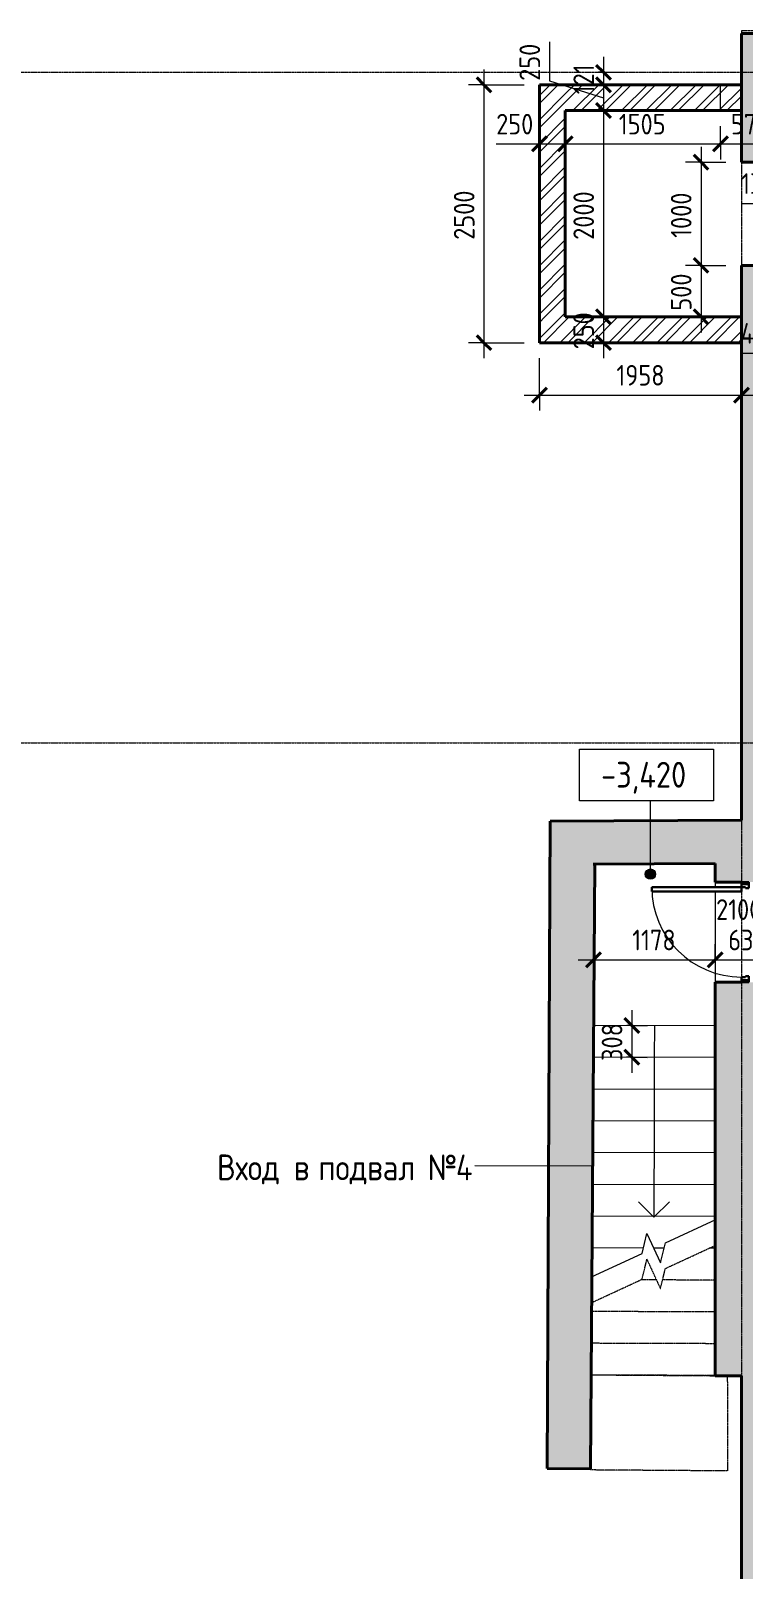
# Model space of a CAD drawing. Header units: millimetres. Extents: x -11886 to 147109, y 276 to 46084.
# Drawn here: x 39143 to 46050, y 28847 to 43759 of the extents above; entities that cross this region are included whole.
import ezdxf

# ---------------------------------------------------------------- set-up
doc = ezdxf.new("R2010")
doc.units = ezdxf.units.MM
doc.linetypes.add('ADSK_Линия сетки', pattern=[25, 20, -2.5, 0, -2.5])
doc.linetypes.add('ADSK_Сверху', pattern=[4.5, 3, -1.5])
for name, color, linetype, lineweight in [('Аннотация', 7, 'Continuous', 20), ('Двери', 7, 'Continuous', 18), ('Лестницы', 7, 'Continuous', 18), ('Марки', 7, 'Continuous', 20), ('Марки дверей', 7, 'Continuous', 20), ('Оси', 7, 'Continuous', 9), ('Отметки', 7, 'Continuous', 9), ('Перекрытие', 7, 'Continuous', 18), ('Размеры', 7, 'Continuous', 9), ('Размеры-100', 7, 'Continuous', 9), ('Стены наружные', 7, 'Continuous', 18), ('Стрелки вверх', 7, 'Continuous', 18)]:
    doc.layers.add(name, color=color, linetype=linetype, lineweight=lineweight)
doc.layers.add('Линии', color=7, linetype='Continuous', lineweight=9, true_color=0x00a600)
doc.styles.add('GOST Common_1', font='GOST_Common.ttf', dxfattribs={"width": 0.9, "height": 250})
doc.styles.add('GOST Common_2', font='GOST_Common.ttf', dxfattribs={"width": 0.9, "height": 200})
doc.dimstyles.new('ADSK_Основной_2_мм_Округление_до_1_мм', dxfattribs={"dimscale": 304.8, "dimtxt": 201.142999, "dimasz": 0.463911, "dimexe": 0.492126, "dimexo": 0.492126, "dimgap": 0.098425, "dimtad": 1, "dimdec": 0, "dimdsep": 46, "dimtxsty": 'GOST Common_2', "dimblk1": 'OBLIQUE', "dimblk2": 'OBLIQUE', "dimsah": 1, "dimcen": 0.09, "dimdle": 0.492126, "dimazin": 2, "dimtfac": 1, "dimtdec": 4, "dimtix": 1, "dimtmove": 0, "dimatfit": 3, "dimfxl": 1, "dimtvp": 1, "dimtolj": 1, "dimtzin": 0, "dimlwd": 20, "dimlwe": 20, "dimarcsym": 2})
doc.dimstyles.new('ADSK_Основной_2_мм_Округление_до_1_мм_1', dxfattribs={"dimscale": 304.8, "dimtxt": 201.142999, "dimasz": 0.463911, "dimexe": 0.492126, "dimexo": 0.492126, "dimgap": 0.098425, "dimtad": 1, "dimdec": 0, "dimdsep": 46, "dimtxsty": 'GOST Common_2', "dimblk1": 'OBLIQUE', "dimblk2": 'OBLIQUE', "dimsah": 1, "dimcen": 0.09, "dimdle": 0.492126, "dimazin": 2, "dimtfac": 1, "dimtdec": 4, "dimtix": 1, "dimtmove": 1, "dimatfit": 3, "dimfxl": 1, "dimtvp": 1, "dimtolj": 1, "dimtzin": 0, "dimlwd": 20, "dimlwe": 20, "dimarcsym": 2})
pattern_1 = [(45, (0, 0), (-117.8655, 117.8655), []), (45, (78.58, 0), (-117.8655, 117.8655), [])]

# ---------------------------------------------------------------- blocks, each defined once
blk = doc.blocks.new('AC_Дверь_Однопольная - ДН-10л 970х2100h-2500086-00 План подвала кладочный')
at = {"layer": 'Двери', "lineweight": 30}
for p, q in [((435, 1125), (395, 1125)), ((395, 1125), (395, 255)), ((435, 255), (435, 1125)), ((-465, 255), (-485, 255)), ((-485, 255), (-485, 185)), ((-485, 185), (-465, 185)), ((-435, 255), (-465, 255)), ((-465, 255), (-465, 185)), ((-465, 185), (-465, 255)), ((-465, 185), (-425, 185)), ((-435, 215), (-435, 255)), ((-425, 215), (-435, 215)), ((-425, 185), (-425, 215)), ((395, 255), (435, 255)), ((435, 215), (425, 215)), ((425, 215), (425, 185)), ((425, 185), (465, 185)), ((465, 255), (435, 255)), ((435, 255), (435, 215)), ((465, 185), (465, 255)), ((485, 255), (465, 255)), ((465, 255), (465, 185)), ((465, 185), (485, 185)), ((485, 185), (485, 255))]:
    blk.add_line(p, q, dxfattribs=at)
at = {"layer": 'Двери'}
blk.add_arc((435, 255), 870, 90, 180, dxfattribs=at)
blk = doc.blocks.new('DIMBLOCK157-00 План подвала кладочный')
at = {"layer": 'Размеры-100', "lineweight": 20}
for p, q in [((44600, 34755), (44600, 34905)), ((45778, 34755), (45778, 34905)), ((44450, 34755), (45778, 34755)), ((44600, 34755), (44600, 34268)), ((45778, 34755), (45778, 34694))]:
    blk.add_line(p, q, dxfattribs=at)
at = {"layer": 'Размеры-100', "lineweight": 40}
for p, q in [((44600, 34755), (44529, 34684)), ((44600, 34755), (44671, 34826)), ((45778, 34755), (45708, 34684)), ((45778, 34755), (45849, 34826))]:
    blk.add_line(p, q, dxfattribs=at)
at = {"layer": 'Размеры-100', "color": 0, "lineweight": 20, "insert": (44974, 35046), "char_height": 200, "width": 515.47, "attachment_point": 1, "line_spacing_factor": 1.022761, "style": 'GOST Common_2'}
blk.add_mtext('1178', dxfattribs=at)
blk = doc.blocks.new('_Oblique')
at = {"color": 0, "linetype": 'ByBlock', "lineweight": -2}
blk.add_line((-0.5, -0.5), (0.5, 0.5), dxfattribs=at)
blk = doc.blocks.new('DIMBLOCK158-00 План подвала кладочный')
at = {"layer": 'Размеры-100', "lineweight": 20}
for p, q in [((45778, 34755), (45778, 34905)), ((46410, 34755), (46410, 34905)), ((45778, 34755), (46560, 34755)), ((45778, 34755), (45778, 34694)), ((46410, 34755), (46410, 34705))]:
    blk.add_line(p, q, dxfattribs=at)
at = {"layer": 'Размеры-100', "lineweight": 40}
for p, q in [((45778, 34755), (45708, 34684)), ((45778, 34755), (45849, 34826)), ((46410, 34755), (46339, 34684)), ((46410, 34755), (46481, 34826))]:
    blk.add_line(p, q, dxfattribs=at)
at = {"layer": 'Размеры-100', "color": 0, "lineweight": 20, "insert": (45905, 35046), "char_height": 200, "width": 454.11, "attachment_point": 1, "line_spacing_factor": 1.022761, "style": 'GOST Common_2'}
blk.add_mtext('632', dxfattribs=at)
blk = doc.blocks.new('DIMBLOCK159-00 План подвала кладочный')
at = {"layer": 'Размеры-100', "lineweight": 40}
for p, q in [((44971, 34117), (44900, 34188)), ((44971, 34117), (45041, 34046)), ((44970, 33809), (44899, 33880)), ((44970, 33809), (45040, 33738))]:
    blk.add_line(p, q, dxfattribs=at)
at = {"layer": 'Размеры-100', "lineweight": 20}
for p, q in [((44971, 34267), (44969, 33659)), ((44971, 34117), (44921, 34117)), ((44971, 34117), (45121, 34116)), ((44970, 33809), (44920, 33809)), ((44970, 33809), (45120, 33808))]:
    blk.add_line(p, q, dxfattribs=at)
at = {"layer": 'Размеры-100', "color": 0, "lineweight": 20, "insert": (44678, 33774), "char_height": 200, "width": 454.11, "attachment_point": 1, "rotation": 89.8188, "line_spacing_factor": 1.022761, "style": 'GOST Common_2'}
blk.add_mtext('308', dxfattribs=at)
blk = doc.blocks.new('DIMBLOCK160-00 План подвала кладочный')
at = {"layer": 'Размеры-100', "lineweight": 40}
for p, q in [((43536, 43235), (43466, 43306)), ((43536, 43235), (43607, 43165)), ((43536, 40735), (43466, 40806)), ((43536, 40735), (43607, 40665))]:
    blk.add_line(p, q, dxfattribs=at)
at = {"layer": 'Размеры-100', "lineweight": 20}
for p, q in [((43536, 43385), (43536, 40585)), ((43536, 43235), (43386, 43235)), ((43536, 43235), (43925, 43235)), ((43536, 40735), (43386, 40735)), ((43536, 40735), (43925, 40735))]:
    blk.add_line(p, q, dxfattribs=at)
at = {"layer": 'Размеры-100', "color": 0, "lineweight": 20, "insert": (43245, 41733), "char_height": 200, "width": 605.47, "attachment_point": 1, "rotation": 90, "line_spacing_factor": 1.022761, "style": 'GOST Common_2'}
blk.add_mtext('2500', dxfattribs=at)
blk = doc.blocks.new('DIMBLOCK161-00 План подвала кладочный')
at = {"layer": 'Размеры-100', "lineweight": 40}
for p, q in [((44696, 43357), (44625, 43427)), ((44696, 43235), (44625, 43306)), ((44696, 43357), (44766, 43286)), ((44696, 43235), (44766, 43165))]:
    blk.add_line(p, q, dxfattribs=at)
at = {"layer": 'Размеры-100', "lineweight": 20}
for p, q in [((44696, 43507), (44696, 43235)), ((44696, 43357), (44646, 43357)), ((44696, 43357), (44846, 43357)), ((44696, 43235), (44646, 43235)), ((44696, 43235), (44846, 43235))]:
    blk.add_line(p, q, dxfattribs=at)
at = {"layer": 'Размеры-100', "color": 0, "lineweight": 20, "insert": (44404, 43144), "char_height": 200, "width": 364.1, "attachment_point": 1, "rotation": 90, "line_spacing_factor": 1.022761, "style": 'GOST Common_2'}
blk.add_mtext('121', dxfattribs=at)
blk = doc.blocks.new('DIMBLOCK162-00 План подвала кладочный')
at = {"layer": 'Размеры-100', "lineweight": 20}
for p, q in [((44173, 43653), (44173, 43274)), ((44173, 43274), (44696, 43110)), ((44696, 43235), (44646, 43235)), ((44696, 43235), (44696, 42985)), ((44696, 43235), (44846, 43235)), ((44696, 42985), (44646, 42985)), ((44696, 42985), (44846, 42985))]:
    blk.add_line(p, q, dxfattribs=at)
at = {"layer": 'Размеры-100', "lineweight": 40}
for p, q in [((44696, 43235), (44625, 43306)), ((44696, 43235), (44766, 43165)), ((44696, 42985), (44625, 43056)), ((44696, 42985), (44766, 42915))]:
    blk.add_line(p, q, dxfattribs=at)
at = {"layer": 'Размеры-100', "color": 0, "lineweight": 20, "insert": (43881, 43274), "char_height": 200, "width": 454.11, "attachment_point": 1, "rotation": 90, "line_spacing_factor": 1.022761, "style": 'GOST Common_2'}
blk.add_mtext('250', dxfattribs=at)
blk = doc.blocks.new('DIMBLOCK163-00 План подвала кладочный')
at = {"layer": 'Размеры-100', "lineweight": 40}
for p, q in [((44696, 42985), (44625, 43056)), ((44696, 42985), (44766, 42915)), ((44696, 40985), (44625, 41056)), ((44696, 40985), (44766, 40915))]:
    blk.add_line(p, q, dxfattribs=at)
at = {"layer": 'Размеры-100', "lineweight": 20}
for p, q in [((44696, 42985), (44646, 42985)), ((44696, 42985), (44696, 40985)), ((44696, 42985), (44846, 42985)), ((44696, 40985), (44646, 40985)), ((44696, 40985), (44846, 40985))]:
    blk.add_line(p, q, dxfattribs=at)
at = {"layer": 'Размеры-100', "color": 0, "lineweight": 20, "insert": (44404, 41733), "char_height": 200, "width": 605.47, "attachment_point": 1, "rotation": 90, "line_spacing_factor": 1.022761, "style": 'GOST Common_2'}
blk.add_mtext('2000', dxfattribs=at)
blk = doc.blocks.new('DIMBLOCK164-00 План подвала кладочный')
at = {"layer": 'Размеры-100', "lineweight": 40}
for p, q in [((44696, 40985), (44625, 41056)), ((44696, 40985), (44766, 40915)), ((44696, 40735), (44625, 40806)), ((44696, 40735), (44766, 40665))]:
    blk.add_line(p, q, dxfattribs=at)
at = {"layer": 'Размеры-100', "lineweight": 20}
for p, q in [((44696, 40985), (44646, 40985)), ((44696, 40985), (44696, 40585)), ((44696, 40985), (44846, 40985)), ((44696, 40735), (44646, 40735)), ((44696, 40735), (44846, 40735))]:
    blk.add_line(p, q, dxfattribs=at)
at = {"layer": 'Размеры-100', "color": 0, "lineweight": 20, "insert": (44404, 40671), "char_height": 200, "width": 454.11, "attachment_point": 1, "rotation": 90, "line_spacing_factor": 1.022761, "style": 'GOST Common_2'}
blk.add_mtext('250', dxfattribs=at)
blk = doc.blocks.new('DIMBLOCK165-00 План подвала кладочный')
at = {"layer": 'Размеры-100', "lineweight": 20}
for p, q in [((44075, 42663), (44075, 42813)), ((44325, 42663), (44325, 42813)), ((43655, 42663), (44033, 42663)), ((43925, 42663), (44325, 42663)), ((44033, 42663), (44200, 42663)), ((44075, 42663), (44075, 42613)), ((44325, 42663), (44325, 42613))]:
    blk.add_line(p, q, dxfattribs=at)
at = {"layer": 'Размеры-100', "lineweight": 40}
for p, q in [((44075, 42663), (44005, 42592)), ((44075, 42663), (44146, 42733)), ((44325, 42663), (44255, 42592)), ((44325, 42663), (44396, 42733))]:
    blk.add_line(p, q, dxfattribs=at)
at = {"layer": 'Размеры-100', "color": 0, "lineweight": 20, "insert": (43655, 42954), "char_height": 200, "width": 454.11, "attachment_point": 1, "line_spacing_factor": 1.022761, "style": 'GOST Common_2'}
blk.add_mtext('250', dxfattribs=at)
blk = doc.blocks.new('DIMBLOCK166-00 План подвала кладочный')
at = {"layer": 'Размеры-100', "lineweight": 20}
for p, q in [((44325, 42663), (44325, 42813)), ((45831, 42663), (45831, 42835)), ((44325, 42663), (45831, 42663)), ((44325, 42663), (44325, 42613)), ((45831, 42663), (45831, 42513))]:
    blk.add_line(p, q, dxfattribs=at)
at = {"layer": 'Размеры-100', "lineweight": 40}
for p, q in [((44325, 42663), (44255, 42592)), ((44325, 42663), (44396, 42733)), ((45831, 42663), (45760, 42592)), ((45831, 42663), (45901, 42733))]:
    blk.add_line(p, q, dxfattribs=at)
at = {"layer": 'Размеры-100', "color": 0, "lineweight": 20, "insert": (44844, 42954), "char_height": 200, "width": 560.47, "attachment_point": 1, "line_spacing_factor": 1.022761, "style": 'GOST Common_2'}
blk.add_mtext('1505', dxfattribs=at)
blk = doc.blocks.new('DIMBLOCK167-00 План подвала кладочный')
at = {"layer": 'Размеры-100', "lineweight": 20}
for p, q in [((45831, 42663), (45831, 42835)), ((46410, 42663), (46410, 42813)), ((45831, 42663), (46560, 42663)), ((45831, 42663), (45831, 42513)), ((46410, 42663), (46410, 42613))]:
    blk.add_line(p, q, dxfattribs=at)
at = {"layer": 'Размеры-100', "lineweight": 40}
for p, q in [((45831, 42663), (45760, 42592)), ((45831, 42663), (45901, 42733)), ((46410, 42663), (46339, 42592)), ((46410, 42663), (46481, 42733))]:
    blk.add_line(p, q, dxfattribs=at)
at = {"layer": 'Размеры-100', "color": 0, "lineweight": 20, "insert": (45931, 42954), "char_height": 200, "width": 454.11, "attachment_point": 1, "line_spacing_factor": 1.022761, "style": 'GOST Common_2'}
blk.add_mtext('579', dxfattribs=at)
blk = doc.blocks.new('DIMBLOCK168-00 План подвала кладочный')
at = {"layer": 'Размеры-100', "lineweight": 20}
for p, q in [((44075, 40228), (44075, 40585)), ((46033, 40228), (46033, 40585)), ((43925, 40228), (46183, 40228)), ((44075, 40228), (44075, 40078)), ((46033, 40228), (46033, 40078))]:
    blk.add_line(p, q, dxfattribs=at)
at = {"layer": 'Размеры-100', "lineweight": 40}
for p, q in [((44075, 40228), (44146, 40299)), ((46033, 40228), (46104, 40299)), ((44075, 40228), (44005, 40157)), ((46033, 40228), (45963, 40157))]:
    blk.add_line(p, q, dxfattribs=at)
at = {"layer": 'Размеры-100', "color": 0, "lineweight": 20, "insert": (44821, 40520), "char_height": 200, "width": 560.47, "attachment_point": 1, "line_spacing_factor": 1.022761, "style": 'GOST Common_2'}
blk.add_mtext('1958', dxfattribs=at)
blk = doc.blocks.new('DIMBLOCK174-00 План подвала кладочный')
at = {"layer": 'Размеры-100', "lineweight": 20}
for p, q in [((46410, 42488), (46410, 42638)), ((46543, 42488), (46543, 42638)), ((46260, 42488), (46543, 42488)), ((46371, 42086), (46477, 42488)), ((46410, 42488), (46410, 42438)), ((46543, 42488), (46543, 42438)), ((46030, 42086), (46371, 42086))]:
    blk.add_line(p, q, dxfattribs=at)
at = {"layer": 'Размеры-100', "lineweight": 40}
for p, q in [((46410, 42488), (46481, 42559)), ((46543, 42488), (46614, 42559)), ((46410, 42488), (46339, 42417)), ((46543, 42488), (46473, 42417))]:
    blk.add_line(p, q, dxfattribs=at)
at = {"layer": 'Размеры-100', "color": 0, "lineweight": 20, "insert": (46030, 42378), "char_height": 200, "width": 409.1, "attachment_point": 1, "line_spacing_factor": 1.022761, "style": 'GOST Common_2'}
blk.add_mtext('133', dxfattribs=at)
blk = doc.blocks.new('Высотные отметки - Рамка-5093-00 План подвала кладочный')
at = {"layer": 'Аннотация'}
for p, q in [((-6.5, 0), (-6.5, 5)), ((-6.5, 5), (6.5, 5)), ((6.5, 5), (6.5, 0)), ((6.5, 0), (-6.5, 0))]:
    blk.add_line(p, q, dxfattribs=at)
blk = doc.blocks.new('DIMBLOCK199-00 План подвала кладочный')
at = {"layer": 'Размеры-100', "lineweight": 20}
for p, q in [((46543, 40635), (46543, 40785)), ((46971, 40635), (46971, 40785)), ((46027, 40635), (46423, 40635)), ((46393, 40635), (46971, 40635)), ((46423, 40635), (46757, 40635)), ((46543, 40635), (46543, 40585)), ((46971, 40635), (46971, 40054))]:
    blk.add_line(p, q, dxfattribs=at)
at = {"layer": 'Размеры-100', "lineweight": 40}
for p, q in [((46543, 40635), (46473, 40564)), ((46543, 40635), (46614, 40706)), ((46971, 40635), (46901, 40564)), ((46971, 40635), (47042, 40706))]:
    blk.add_line(p, q, dxfattribs=at)
at = {"layer": 'Размеры-100', "color": 0, "lineweight": 20, "insert": (46027, 40926), "char_height": 200, "width": 474.56, "attachment_point": 1, "line_spacing_factor": 1.022761, "style": 'GOST Common_2'}
blk.add_mtext('428', dxfattribs=at)
blk = doc.blocks.new('DIMBLOCK203-00 План подвала кладочный')
at = {"layer": 'Размеры-100', "lineweight": 40}
for p, q in [((45641, 42485), (45570, 42556)), ((45641, 42485), (45711, 42415)), ((45641, 41485), (45570, 41556)), ((45641, 41485), (45711, 41415))]:
    blk.add_line(p, q, dxfattribs=at)
at = {"layer": 'Размеры-100', "lineweight": 20}
for p, q in [((45641, 42635), (45641, 41485)), ((45641, 42485), (45491, 42485)), ((45641, 42485), (45883, 42485)), ((45641, 41485), (45491, 41485)), ((45641, 41485), (45883, 41485))]:
    blk.add_line(p, q, dxfattribs=at)
at = {"layer": 'Размеры-100', "color": 0, "lineweight": 20, "insert": (45349, 41752), "char_height": 200, "width": 560.47, "attachment_point": 1, "rotation": 90, "line_spacing_factor": 1.022761, "style": 'GOST Common_2'}
blk.add_mtext('1000', dxfattribs=at)
blk = doc.blocks.new('DIMBLOCK204-00 План подвала кладочный')
at = {"layer": 'Размеры-100', "lineweight": 20}
for p, q in [((45641, 41485), (45491, 41485)), ((45641, 41485), (45641, 40835)), ((45641, 41485), (45883, 41485)), ((45641, 40985), (45591, 40985)), ((45641, 40985), (45791, 40985))]:
    blk.add_line(p, q, dxfattribs=at)
at = {"layer": 'Размеры-100', "lineweight": 40}
for p, q in [((45641, 41485), (45570, 41556)), ((45641, 41485), (45711, 41415)), ((45641, 40985), (45570, 41056)), ((45641, 40985), (45711, 40915))]:
    blk.add_line(p, q, dxfattribs=at)
at = {"layer": 'Размеры-100', "color": 0, "lineweight": 20, "insert": (45349, 41046), "char_height": 200, "width": 454.11, "attachment_point": 1, "rotation": 90, "line_spacing_factor": 1.022761, "style": 'GOST Common_2'}
blk.add_mtext('500', dxfattribs=at)

msp = doc.modelspace()

# ---------------------------------------------------------------- hatches: boundary and pattern name
at = {"layer": 'Отметки'}
h = msp.add_hatch(color=256, dxfattribs=at)
edge = h.paths.add_edge_path()
edge.add_arc((45150.46, 35585.06), 50, 0, 360)
at = {"layer": 'Стены наружные', "true_color": 0xc0c0c0}
h = msp.add_hatch(color=9, dxfattribs=at)
h.paths.add_polyline_path([(46543.21, 21035.78), (46543.21, 25938.43), (46033.21, 25938.43), (46033.21, 21035.78), (46321.51, 21035.78)])
h.paths.add_polyline_path([(46543.21, 27029.93), (46543.21, 34537.12), (46033.21, 34537.12), (46033.21, 27029.93)])
h.paths.add_polyline_path([(46033.21, 35507.12), (46543.21, 35507.12), (46543.21, 41485.29), (46033.21, 41485.29), (46033.21, 35554.58)])
h.paths.add_polyline_path([(46033.21, 42485.29), (46543.21, 42485.29), (46543.21, 43731.91), (46033.21, 43731.91), (46033.21, 42985.29)])
at = {"layer": 'Стены наружные', "lineweight": 9}
h = msp.add_hatch(dxfattribs=at)
h.set_pattern_fill('FP_3', color=256, style=0, pattern_type=2)
h.set_pattern_definition(pattern_1)
h.paths.add_polyline_path([(44325.22, 40985.29), (44325.22, 43235.29), (44075.22, 43235.29), (44075.22, 40985.29)])
h = msp.add_hatch(dxfattribs=at)
h.set_pattern_fill('FP_3', color=256, style=0, pattern_type=2)
h.set_pattern_definition(pattern_1)
h.paths.add_polyline_path([(46033.21, 42985.29), (46033.21, 43235.29), (44325.22, 43235.29), (44325.22, 42985.29)])
h = msp.add_hatch(dxfattribs=at)
h.set_pattern_fill('FP_3', color=256, style=0, pattern_type=2)
h.set_pattern_definition(pattern_1)
h.paths.add_polyline_path([(46033.21, 40735.29), (46033.21, 40985.29), (44075.22, 40985.29), (44075.22, 40735.29)])
at = {"layer": 'Стены наружные', "true_color": 0xc0c0c0}
for points in [[(44175.6, 35679.01), (46033.21, 35689.39), (46033.21, 36108.39), (44177.45, 36098.02)], [(44568.76, 29820.88), (44594.61, 35681.35), (44175.6, 35679.01), (44149.77, 29822.73)], [(44569.64, 29821.94), (44611.16, 35681.44), (44594.61, 35681.35), (44568.77, 29821.95)]]:
    msp.add_hatch(color=9, dxfattribs=at).paths.add_polyline_path(points)
h = msp.add_hatch(color=9, dxfattribs=at)
h.paths.add_polyline_path([(46033.21, 30723.17), (46033.21, 34537.12), (45777.44, 34537.12), (45777.44, 30723.17)])
h.paths.add_polyline_path([(46033.21, 35507.12), (46033.21, 35689.39), (45777.44, 35687.96), (45777.44, 35507.12)])

# ---------------------------------------------------------------- linework, layer by layer
at = {"layer": 'Лестницы'}
for p, q in [((45777.44, 34114.23), (44600.08, 34117.96)), ((45777.44, 34114.23), (44600.08, 34117.96)), ((45777.44, 33806.13), (44597.9, 33809.86)), ((45777.44, 33806.13), (44597.9, 33809.86)), ((45777.44, 33498.03), (44595.71, 33501.77)), ((45777.44, 33498.03), (44595.71, 33501.77)), ((45777.44, 33189.93), (44593.53, 33193.67)), ((45777.44, 33189.93), (44593.53, 33193.67)), ((45777.44, 32881.83), (44591.35, 32885.58)), ((45777.44, 32881.83), (44591.35, 32885.58)), ((45777.44, 32573.72), (44589.17, 32577.48)), ((45777.44, 32573.72), (44589.17, 32577.48)), ((45777.44, 32265.62), (44586.98, 32269.39)), ((45777.44, 32265.62), (44586.98, 32269.39)), ((45296, 32011.87), (45786.03, 32238.49)), ((45069.09, 31906.93), (45116.96, 32101.22)), ((45116.96, 32101.22), (45248.13, 31817.58)), ((45082.1, 31959.72), (44584.8, 31961.29)), ((45082.1, 31959.72), (44584.8, 31961.29)), ((45283, 31959.09), (45182.55, 31959.4)), ((45283, 31959.09), (45182.55, 31959.4)), ((45248.13, 31817.58), (45296, 32011.87)), ((44579.06, 31680.31), (45069.09, 31906.93))]:
    msp.add_line(p, q, dxfattribs=at)
at = {"layer": 'Лестницы', "linetype": 'ADSK_Сверху'}
for p, q in [((45295.21, 31761.87), (45785.24, 31988.49)), ((45777.44, 31957.52), (45718.67, 31957.71)), ((45777.44, 31957.52), (45718.67, 31957.71)), ((45068.3, 31656.94), (45116.17, 31851.22)), ((45116.17, 31851.22), (45247.34, 31567.59)), ((44578.27, 31430.31), (45068.3, 31656.94)), ((45208.67, 31651.22), (45056.98, 31651.7)), ((45208.67, 31651.22), (45056.98, 31651.7)), ((45247.34, 31567.59), (45295.21, 31761.87)), ((45784.17, 31649.4), (45267.9, 31651.03)), ((45784.17, 31649.4), (45267.9, 31651.03)), ((45784.42, 31727.17), (45781.25, 30725.1)), ((44578.27, 31430.31), (44576.05, 30728.91)), ((45783.2, 31341.3), (44578, 31345.11)), ((45783.2, 31341.3), (44578, 31345.11)), ((45782.22, 31033.2), (44577.03, 31037.01)), ((45782.22, 31033.2), (44577.03, 31037.01)), ((45781.25, 30725.1), (44576.05, 30728.91))]:
    msp.add_line(p, q, dxfattribs=at)
at = {"layer": 'Линии', "lineweight": 18}
msp.add_line((45830.53, 42985.29), (45829.13, 43235.29), dxfattribs=at)
at = {"layer": 'Марки'}
msp.add_line((44582.45, 32752.48), (43449.08, 32756.06), dxfattribs=at)
at = {"layer": 'Оси', "linetype": 'ADSK_Линия сетки'}
for p, q in [((-11086.22, 43356.79), (57141.72, 43356.79)), ((-11086.22, 36856.79), (57141.72, 36856.79))]:
    msp.add_line(p, q, dxfattribs=at)
at = {"layer": 'Отметки', "lineweight": 20}
for p, q in [((45150.46, 36296.24), (45112.23, 36296.24)), ((45150.46, 35585.06), (45150.46, 36296.24))]:
    msp.add_line(p, q, dxfattribs=at)
at = {"layer": 'Отметки'}
msp.add_circle((45150.46, 35585.06), 50, dxfattribs=at)
at = {"layer": 'Перекрытие', "color": 136, "true_color": 0x008080}
for p, q in [((45994.02, 35507.12), (45777.58, 35501.06)), ((45777.58, 35507.12), (45777.61, 35457.12)), ((45947.44, 35505.82), (45947.44, 35507.12)), ((45777.64, 35417.12), (45778.31, 34537.12)), ((45778.31, 34543.76), (46015.78, 34537.12)), ((45947.44, 34537.12), (45947.44, 34539.03))]:
    msp.add_line(p, q, dxfattribs=at)
at = {"layer": 'Перекрытие', "color": 9, "linetype": 'ADSK_Сверху', "true_color": 0xc2c2c2}
for p, q in [((44569.55, 29809.36), (44576.09, 30731.49)), ((44576.09, 30731.49), (45896.08, 30722.14)), ((45896.08, 30722.14), (45899.34, 29799.93)), ((45899.34, 29799.93), (44569.55, 29809.36))]:
    msp.add_line(p, q, dxfattribs=at)
at = {"layer": 'Стены наружные', "color": 253, "linetype": 'ADSK_Сверху', "true_color": 0xaaaaaa}
for p, q in [((56032.62, 43759.21), (46033.21, 43759.21)), ((46033.21, 43759.21), (46033.21, 27042.17))]:
    msp.add_line(p, q, dxfattribs=at)
at = {"layer": 'Стены наружные', "lineweight": 40}
for p, q in [((56062.74, 43731.91), (46033.21, 43731.91)), ((46033.21, 43731.91), (46033.21, 42485.29)), ((44075.22, 43235.29), (44075.22, 40735.29)), ((46033.21, 43235.29), (44075.22, 43235.29)), ((44325.22, 40985.29), (44325.22, 42985.29)), ((44325.22, 42985.29), (46033.21, 42985.29)), ((46033.21, 42485.29), (46543.21, 42485.29)), ((46033.21, 41485.29), (46033.21, 36108.39)), ((46543.21, 41485.29), (46033.21, 41485.29)), ((46033.21, 40985.29), (44325.22, 40985.29)), ((44075.22, 40735.29), (46033.21, 40735.29)), ((44177.45, 36098.02), (44149.77, 29822.73)), ((46033.21, 36108.39), (44177.45, 36098.02)), ((44569.64, 29821.94), (44611.16, 35681.44)), ((45777.44, 35687.96), (44594.61, 35681.35)), ((45777.44, 35687.96), (45777.44, 35507.12)), ((45777.44, 35507.12), (46033.21, 35507.12)), ((46033.21, 34537.12), (45777.44, 34537.12)), ((45777.44, 34537.12), (45777.44, 30723.17)), ((45777.44, 30723.17), (46033.21, 30723.17)), ((46033.21, 30723.17), (46033.21, 27826.38)), ((44149.77, 29822.73), (44568.76, 29820.88)), ((44568.76, 29820.88), (44568.77, 29821.95)), ((44568.77, 29821.95), (44569.64, 29821.94))]:
    msp.add_line(p, q, dxfattribs=at)
at = {"layer": 'Стрелки вверх'}
for p, q in [((45189.37, 34116.09), (45188.39, 33807.99)), ((45188.39, 33807.99), (45187.42, 33499.89)), ((45187.42, 33499.89), (45186.44, 33191.8)), ((45186.44, 33191.8), (45185.47, 32883.7)), ((45185.47, 32883.7), (45184.5, 32575.6)), ((45184.5, 32575.6), (45183.52, 32267.5)), ((45183.5, 32259.4), (45033.97, 32409.87)), ((45183.5, 32259.4), (45333.97, 32408.93)), ((45183.52, 32267.5), (45183.5, 32259.4))]:
    msp.add_line(p, q, dxfattribs=at)

# ---------------------------------------------------------------- block references
at = {"layer": 'Двери', "rotation": 89.99999999999991}
msp.add_blockref('AC_Дверь_Однопольная - ДН-10л 970х2100h-2500086-00 План подвала кладочный', (46288.21, 35022.12), dxfattribs=at)
at = {"layer": 'Отметки', "lineweight": 20, "xscale": 99.99999999999993, "yscale": 99.99999999999993, "zscale": 99.99999999999993}
msp.add_blockref('Высотные отметки - Рамка-5093-00 План подвала кладочный', (45112.23, 36296.24), dxfattribs=at)

# ---------------------------------------------------------------- texts
at = {"layer": 'Марки', "lineweight": 9, "char_height": 250, "attachment_point": 1, "style": 'GOST Common_1'}
for s, insert, width in [('Вход', (40948.88, 32866.99), 808.101), ('\\fGOST Common|b0|i0|c204|p34|;\\W.9; ', (41615.63, 32866.99), 93.7974), ('\\fGOST Common|b0|i0|c204|p34|;\\W.9; ', (41853.76, 32866.99), 93.7974), ('\\fGOST Common|b0|i0|c204|p34|;\\W.9; ', (42913.41, 32866.99), 93.7974), ('\\fGOST Common|b0|i0|c204|p34|;\\W.9;№', (42990.81, 32866.99), 331.8986), ('\\fGOST Common|b0|i0|c204|p34|;\\W.9;4', (43264.65, 32866.99), 216.4556), ('\\fGOST Common|b0|i0|c204|p34|;\\W.9;в', (41693.02, 32866.99), 194.8101), ('подвал', (41931.15, 32866.99), 1190.5059)]:
    msp.add_mtext(s, dxfattribs=dict(at, insert=insert, width=width))
at = {"layer": 'Марки дверей', "lineweight": 9, "insert": (45787.28, 35340.99), "char_height": 200, "width": 743.1643, "attachment_point": 1, "style": 'GOST Common_2'}
msp.add_mtext('2100h', dxfattribs=at)
at = {"layer": 'Отметки', "lineweight": 20, "insert": (44672.24, 36672.95), "char_height": 250, "width": 1055.9762, "attachment_point": 1, "line_spacing_factor": 1.022761, "style": 'GOST Common_1'}
msp.add_mtext('-3,420', dxfattribs=at)

# ---------------------------------------------------------------- dimensions: what is measured, and where the dimension line sits
at = {"layer": 'Размеры', "lineweight": 20}
dim = msp.add_linear_dim(base=(44695.66, 42985.29), p1=(44795.65, 43235.29), p2=(44795.65, 42985.29), angle=90, dimstyle='ADSK_Основной_2_мм_Округление_до_1_мм_1', override={"dimpost": '<>', "dimfxl": 250}, dxfattribs=at)
dim.commit()
dim.dimension.update_dxf_attribs({"geometry": 'DIMBLOCK162-00 План подвала кладочный', "text_midpoint": (44014.69, 43501.29), "dimtype": 160, "text_rotation": 90})
for base, p1, p2, angle, override, picture, middle in [((44695.6632, 43235.2938), (44795.6481, 43356.7883), (44795.6481, 43235.2938), 90, {"dimpost": '<>', "dimfxl": 121.494445}, 'DIMBLOCK161-00 План подвала кладочный', (44565.6632, 43296.0411)), ((43536.35, 40735.29), (44075.22, 43235.29), (44075.22, 40735.29), 90, {"dimpost": '<>', "dimfxl": 2500}, 'DIMBLOCK160-00 План подвала кладочный', (43406.35, 41985.29)), ((44695.66, 40985.29), (44795.65, 42985.29), (44795.65, 40985.29), 90, {"dimpost": '<>', "dimfxl": 2000}, 'DIMBLOCK163-00 План подвала кладочный', (44565.66, 41985.29)), ((45640.78, 41485.29), (46033.21, 42485.29), (46033.21, 41485.29), 90, {"dimpost": '<>', "dimfxl": 1000}, 'DIMBLOCK203-00 План подвала кладочный', (45510.78, 41985.29)), ((45640.78, 40985.29), (46033.21, 41485.29), (45740.76, 40985.29), 90, {"dimpost": '<>', "dimfxl": 579.247364}, 'DIMBLOCK204-00 План подвала кладочный', (45510.78, 41235.29)), ((44695.66, 40735.29), (44795.65, 40985.29), (44795.65, 40735.29), 90, {"dimpost": '<>', "dimfxl": 250}, 'DIMBLOCK164-00 План подвала кладочный', (44565.66, 40860.29)), ((44969.54, 33808.69), (45070.5, 34116.47), (45069.53, 33808.37), 89.81884, {"dimpost": '<>', "dimfxl": 308.1}, 'DIMBLOCK159-00 План подвала кладочный', (44840.03, 33963.15))]:
    dim = msp.add_linear_dim(base=base, p1=p1, p2=p2, angle=angle, dimstyle='ADSK_Основной_2_мм_Округление_до_1_мм', override=override, dxfattribs=at)
    dim.commit()
    dim.dimension.update_dxf_attribs({"geometry": picture, "text_midpoint": middle})
for base, p1, p2, override, picture, middle in [((44325.22, 42662.74), (44075.22, 42762.73), (44325.22, 42762.73), {"dimpost": '<>', "dimfxl": 250}, 'DIMBLOCK165-00 План подвала кладочный', (43881.73, 42820.77)), ((46543.21, 42488.16), (46409.91, 42588.14), (46543.21, 42588.14), {"dimpost": '<>', "dimfxl": 133.30175}, 'DIMBLOCK174-00 План подвала кладочный', (46234.4, 42244.19)), ((46971.26, 40635.06), (46543.21, 40735.04), (46971.26, 39904.11), {"dimpost": '<>', "dimfxl": 934.707649}, 'DIMBLOCK199-00 План подвала кладочный', (46264.38, 40793.09))]:
    dim = msp.add_linear_dim(base=base, p1=p1, p2=p2, dimstyle='ADSK_Основной_2_мм_Округление_до_1_мм_1', override=override, dxfattribs=at)
    dim.commit()
    dim.dimension.update_dxf_attribs({"geometry": picture, "text_midpoint": middle, "dimtype": 160})
for base, p1, p2, override, picture, middle in [((45830.53, 42662.74), (44325.22, 42762.73), (45830.53, 42985.29), {"dimpost": '<>', "dimfxl": 1521.672934}, 'DIMBLOCK166-00 План подвала кладочный', (45077.88, 42792.74)), ((46409.91, 42662.74), (45830.53, 42985.29), (46409.91, 42762.73), {"dimpost": '<>', "dimfxl": 620.660218}, 'DIMBLOCK167-00 План подвала кладочный', (46120.22, 42792.74)), ((46033.21, 40228.16), (44075.22, 40735.29), (46033.21, 40735.29), {"dimpost": '<>', "dimfxl": 1957.991005}, 'DIMBLOCK168-00 План подвала кладочный', (45054.22, 40358.16)), ((45778.31, 34754.9), (44600.08, 34117.96), (45778.31, 34543.76), {"dimpost": '<>', "dimfxl": 1252.811275}, 'DIMBLOCK157-00 План подвала кладочный', (45189.19, 34884.9)), ((46409.91, 34754.9), (45778.31, 34543.76), (46409.91, 34854.89), {"dimpost": '<>', "dimfxl": 704.073996}, 'DIMBLOCK158-00 План подвала кладочный', (46094.11, 34884.9))]:
    dim = msp.add_linear_dim(base=base, p1=p1, p2=p2, dimstyle='ADSK_Основной_2_мм_Округление_до_1_мм', override=override, dxfattribs=at)
    dim.commit()
    dim.dimension.update_dxf_attribs({"geometry": picture, "text_midpoint": middle})

doc.saveas('drawing.dxf')
